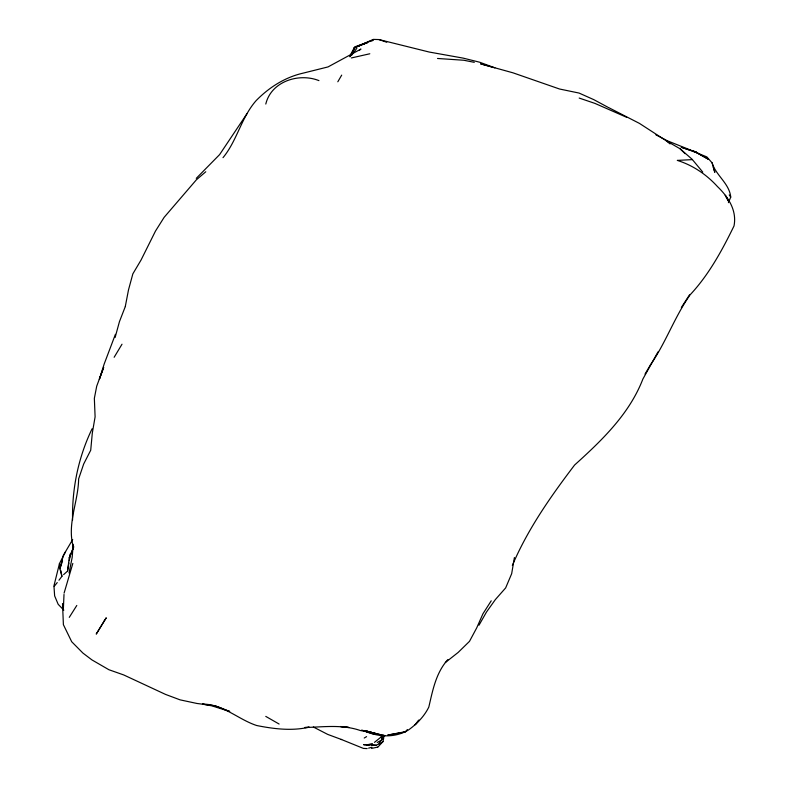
<?xml version="1.0" encoding="UTF-8"?>
<svg xmlns="http://www.w3.org/2000/svg" width="788" height="788" viewBox="0 0 788 788"><rect width="100%" height="100%" fill="white"/><g stroke="black" fill="none" stroke-linecap="round" stroke-linejoin="round"><path stroke-width="1.18" d="M69.058 572.965L72.161 557.51L73.087 546.143C67.078 523.36 78.317 501.592 78.633 478.907L83.676 464.014L90.718 450.224L92.294 433.203L95.102 416.842L94.353 398.344L96.707 386.189L103.661 367.415L99.347 379.294L104.164 364.056L115.403 334.339M63.326 609.922L64.005 594.477M72.575 520.041C71.915 488.521 78.357 457.227 92.088 428.79M371.512 748.433L377.58 747.103M63.631 574.6L67.522 571.133L69.255 558.012L70.506 553.698L69.314 560.672M514.406 557.52L511.668 573.703L505.65 587.917L495.366 599.579L486.491 612.03L478.986 625.219M67.522 571.133L68.911 562.996M125.282 306.581L128.493 289.915L132.847 273.86L141.042 260.05L155.482 231.071L164.121 217.36L196.389 179.792L205.776 171.764M377.55 747.467L382.968 741.626L383.756 737.814L383.431 735.44M53.978 585.701L59.474 563.548L65.581 551.708M115.117 337.491L119.451 321.632L125.184 306.857M64.084 593.157L72.831 563.42M369.326 744.946L363.642 744.69L376.152 745.261L379.146 743.803L379.826 741.488M62.567 560.829L59.937 568.808L61.917 576.343L58.982 580.214M73.55 547.227L69.255 558.012L73.786 546.744M728.408 202.664L730.732 197.108C729.442 183.437 715.75 175.35 712.106 162.86L706.856 156.92L692.652 151.119L696.385 152.389L708.195 159.176L694.238 151.296L696.385 152.389L681.364 147.287M512.348 565.449C527.871 528.965 550.763 496.391 574.59 465.038C601.855 440.413 629.385 414.084 642.9 379.008L658.029 351.862M265.792 104.046C271.171 81.371 298.918 72.604 318.943 80.622M377.225 742.454L381.323 740.326L383.628 735.519L381.323 740.326L379.373 742.06M349.892 56.076L354.265 47.684L370.705 40.966M382.968 736.888L383.854 735.243M349.951 56.815L355.063 47.447L373.325 39.4L378.959 39.558L386.731 42.256M72.693 539.534L63.345 555.333L59.937 568.808L59.474 563.548L60.361 568.197M350.571 55.416L355.063 47.447L367.523 42.582M337.816 81.785L341.696 75.116M645.027 374.083L650.612 364.568M114.142 357.279L122.012 344.208M650.484 364.795C665.87 342.672 674.597 316.766 690.16 294.771C708.836 274.795 722.123 250.338 734.022 225.929C737.085 210.297 728.122 196.833 717.405 186.51C706.491 174.512 692.819 165.253 677.296 160.397L692.396 159.619M69.275 617.359L76.791 605.47M381.323 740.326L384.416 735.45M491.229 600.811L482.945 613.773L476.72 627.869L469.49 641.353L458.173 652.425L445.348 662.531M681.364 307.478L689.51 294.87M223.004 157.669C237.237 140.441 241.315 117.343 256.199 100.549C269.23 87.271 285.217 77.116 303.528 73.038L328.025 66.921L360.943 49.063L359.003 50.53M447.85 659.586C435.892 672.873 432.73 690.357 428.81 707.092C424.279 716.351 416.911 723.876 408.637 729.875C395.271 738.031 378.526 737.243 364.548 730.988M419.196 720.193L415.079 724.822L418.635 720.183M246.88 113.836L219.625 154.586L196.271 178.334M356.856 48.255L351.734 55.17M54.185 586.361L57.238 582.588M407.317 729.826L405.751 731.628L403.82 732.279L387.735 735.076L405.751 731.628L407.13 730.102M374.477 742.335L383.057 735.46M380.466 737.42L382.485 736.11M364.233 738.031L366.587 736.632M379.146 743.803L382.968 741.626M367.622 42.522L354.265 47.684L353.576 49.122L355.014 46.758L367.513 42.365M369.779 41.567L373.187 40.365L371.808 40.523M372.389 743.547L366.755 744.936M368.636 748.127L371.985 747.251M351.389 57.948L369.808 53.771M376.841 734.061L374.408 734.268L376.565 734.377M365.957 730.959L372.734 732.82L360.392 730.545C342.465 724.28 323.375 726.989 304.848 727.531L309.231 727.157C291.924 731.185 273.909 728.949 256.691 725.521C238.104 719.405 223.014 703.98 202.477 704.108L212.002 705.89L229.741 711.456L215.291 705.851L196.911 703.457L180.078 699.852L165.559 694.425L123.736 674.952L108.911 669.731L91.95 659.92L82.937 653.094L71.708 641.747L63.395 624.687L62.518 603.5M371.601 745.054L376.152 745.261M437.517 58.47L463.827 60.252L474.287 62.331M367.159 748.6L363.396 748.403L341.106 739.371M345.016 726.841L340.583 726.536L348.749 727.501M346.208 727.009L348.591 727.334M376.339 733.667L367.622 731.54L384.79 735.746L367.622 731.54M364.913 730.732L371.769 732.663L366.046 730.752M361.712 730.052L373.601 733.963M579.19 98.057L594.96 103.405L626.618 117.294M681.295 147.267L691.509 150.735M378.959 39.558L429.204 52.038L463.226 58.135L479.567 62.193L494.884 67.827L480.631 63.848L512.998 72.831L559.549 89.014L579.042 93.053L593.847 99.672L607.962 107.276M696.385 152.389L667.485 140.845L655.911 134.837M341.667 739.577L327.719 734.406L313.338 726.999M608.661 107.611L639.472 123.411L666.303 140.816L680.093 148.794L692.189 159.324M265.773 716.4L279.11 724.034M666.303 140.816L670.066 143.928M680.093 148.794L685.067 153.66M63.818 610.129L58.164 604.288L54.638 595.886L53.988 586.538M692.711 159.994L702.768 172.109M729.225 194.951L730.732 197.108M713.298 167.263L714.815 172.326L712.106 162.86M60.804 570.532L61.917 576.343M73.057 544.222L73.067 547.699M104.164 621.082L96.225 634.094L106.272 617.792L104.164 621.082M727.738 199.719L725.265 195.276L728.348 200.96L727.738 199.719"/></g></svg>
